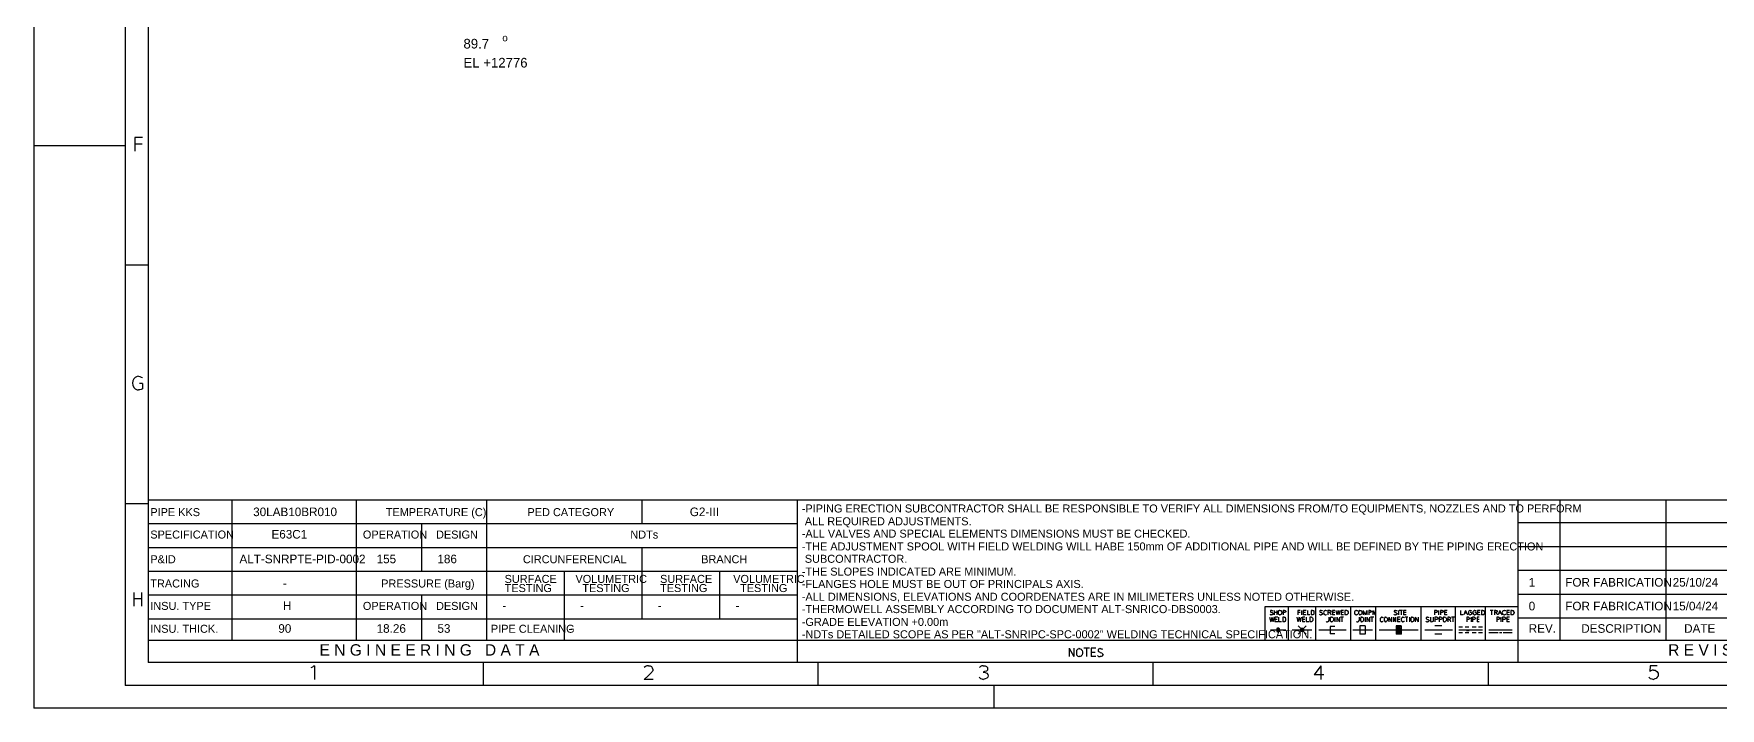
# Model space of a CAD drawing. Extents: x 0 to 594, y 0 to 420.
# Drawn here: x 0 to 368.9, y 0 to 147.5 of the extents above; entities that cross this region are included whole.
import ezdxf

# ---------------------------------------------------------------- set-up
doc = ezdxf.new("R2010")
doc.units = 0
doc.styles.add('HTX1', font='O8116901', dxfattribs={"width": 1.02})

msp = doc.modelspace()

# ---------------------------------------------------------------- linework, layer by layer
at = {"layer": 'GT_1', "flags": 128}
for points in [[(594, 420), (0, 420), (0, 0)], [(594, 420), (0, 420), (0, 0)], [(0, 419.9), (0, 0)], [(20, 414.9), (20, 5)], [(25, 409.9), (25, 10)], [(0, 123), (20, 123)], [(23.8, 124.8), (22.1, 124.8)], [(22.1, 124.8), (22.1, 121.8)], [(23.7, 123.3), (22.1, 123.3)], [(25, 96.9), (20, 96.9)], [(22.9, 72.6), (22.6, 72.5), (22.2, 72.3), (21.9, 72), (21.7, 71.6), (21.6, 71.1), (21.7, 70.6), (21.9, 70.1), (22.2, 69.8), (22.6, 69.6), (22.9, 69.6)], [(22.9, 72.6), (23.2, 72.5)], [(23.8, 71), (23.1, 71)], [(23.2, 72.5), (23.5, 72.4)], [(23.5, 72.4), (23.8, 72.3)], [(23.8, 71), (23.8, 69.8)], [(23.2, 69.6), (22.9, 69.6)], [(23.5, 69.7), (23.2, 69.6)], [(23.8, 69.8), (23.5, 69.7)], [(25, 44.7), (20, 44.7)], [(409, 45.5), (25, 45.5)], [(43.3, 45.5), (43.3, 14.8)], [(70.5, 45.5), (70.5, 14.8)], [(99, 45.5), (99, 14.8)], [(133, 45.5), (133, 40.3)], [(167, 45.5), (167, 10)], [(324.6, 45.5), (324.6, 10)], [(333.8, 45.5), (333.8, 14.8)], [(357, 45.5), (357, 14.8)], [(167, 40.3), (25, 40.3)], [(84.8, 40.3), (84.8, 29.9)], [(409, 40.5), (324.6, 40.5)], [(167, 35.1), (25, 35.1)], [(133, 35.1), (133, 19.5)], [(409, 35.3), (324.6, 35.3)], [(167, 29.9), (25, 29.9)], [(116, 29.9), (116, 14.8)], [(150, 29.9), (150, 19.5)], [(409, 30.1), (324.6, 30.1)], [(21.9, 25.3), (21.9, 22.3)], [(23.6, 23.9), (21.9, 23.9)], [(23.6, 25.3), (23.6, 22.3)], [(167, 24.7), (25, 24.7)], [(84.8, 24.7), (84.8, 14.8)], [(324.6, 22.2), (269.3, 22.2)], [(269.3, 22.2), (269.3, 14.8)], [(274.4, 22.2), (274.4, 14.8)], [(280.4, 22.2), (280.4, 14.8)], [(288, 22.2), (288, 14.8)], [(293.5, 22.2), (293.5, 14.8)], [(303.4, 22.2), (303.4, 14.8)], [(310.9, 22.2), (310.9, 14.8)], [(317.5, 22.2), (317.5, 14.8)], [(409, 24.9), (324.6, 24.9)], [(324.6, 22.2), (324.6, 14.8)], [(167, 19.5), (25, 19.5)], [(270.3, 19.9), (270.6, 18.9)], [(270.4, 20.6), (270.5, 20.5), (270.5, 20.4), (270.6, 20.4), (270.7, 20.4)], [(270.5, 21.4), (270.5, 21.3)], [(270.6, 21.4), (270.5, 21.4)], [(270.5, 21.3), (270.5, 21.2)], [(270.5, 21.2), (270.5, 21.1)], [(270.5, 21.1), (270.6, 21)], [(270.5, 21.1), (270.5, 21.1)], [(270.8, 21.4), (270.6, 21.4)], [(270.6, 21), (270.8, 20.9)], [(270.8, 19.9), (270.6, 18.9)], [(270.9, 20.4), (270.7, 20.4)], [(270.8, 21.4), (270.8, 21.4), (270.9, 21.4), (271, 21.3)], [(270.8, 20.9), (270.9, 20.9)], [(270.8, 19.9), (271, 18.9)], [(270.9, 20.9), (271, 20.8)], [(271, 20.5), (270.9, 20.4)], [(271, 20.8), (271, 20.7)], [(271, 20.7), (271.1, 20.6)], [(271, 20.6), (271, 20.5)], [(271.1, 20.6), (271, 20.6)], [(271.3, 19.9), (271, 18.9)], [(271.3, 21.4), (271.3, 20.4)], [(271.9, 20.9), (271.3, 20.9)], [(272.1, 19.9), (271.5, 19.9)], [(271.5, 19.9), (271.5, 18.9)], [(272, 19.4), (271.5, 19.4)], [(272.1, 18.9), (271.5, 18.9)], [(271.9, 21.4), (271.9, 20.4)], [(272.3, 21.3), (272.2, 21.1)], [(272.2, 21.1), (272.2, 21)], [(272.2, 21), (272.2, 20.8)], [(272.2, 20.8), (272.2, 20.7)], [(272.2, 20.7), (272.3, 20.6)], [(272.4, 21.4), (272.3, 21.3)], [(272.3, 20.6), (272.4, 20.5)], [(272.3, 19.9), (272.3, 18.9)], [(272.9, 18.9), (272.3, 18.9)], [(272.5, 21.4), (272.4, 21.4)], [(272.4, 20.5), (272.5, 20.4)], [(272.6, 21.4), (272.5, 21.4)], [(272.5, 20.4), (272.6, 20.4)], [(272.6, 21.4), (272.7, 21.4)], [(272.7, 20.4), (272.6, 20.4)], [(272.7, 21.4), (272.8, 21.4)], [(272.8, 20.5), (272.7, 20.4)], [(272.8, 21.4), (272.9, 21.3)], [(272.9, 20.6), (272.8, 20.5)], [(272.9, 21.3), (272.9, 21.1)], [(272.9, 21.1), (273, 21)], [(273, 20.8), (272.9, 20.7)], [(272.9, 20.7), (272.9, 20.6)], [(273, 21), (273, 20.8)], [(273.5, 19.9), (273.2, 19.9), (273.2, 18.9)], [(273.5, 18.9), (273.2, 18.9)], [(273.3, 21.4), (273.3, 20.4)], [(273.6, 21.4), (273.3, 21.4)], [(273.6, 21.4), (273.7, 21.4), (273.8, 21.3), (273.9, 21.2), (273.9, 21.1), (273.8, 21), (273.7, 21), (273.6, 20.9), (273.3, 20.9)], [(273.5, 19.9), (273.6, 19.9)], [(273.6, 18.9), (273.5, 18.9)], [(273.6, 19.9), (273.7, 19.9)], [(273.7, 19), (273.6, 18.9)], [(273.7, 19.9), (273.7, 19.8)], [(273.7, 19.8), (273.8, 19.6)], [(273.8, 19.2), (273.7, 19.1)], [(273.7, 19.1), (273.7, 19)], [(273.8, 19.6), (273.8, 19.5)], [(273.8, 19.5), (273.8, 19.3)], [(273.8, 19.3), (273.8, 19.2)], [(276.3, 19.9), (276.5, 18.9)], [(277, 21.4), (276.5, 21.4)], [(276.5, 21.4), (276.5, 20.4)], [(277, 20.9), (276.5, 20.9)], [(276.8, 19.9), (276.5, 18.9)], [(276.8, 19.9), (277, 18.9)], [(277.2, 19.9), (277, 18.9)], [(277.3, 21.4), (277.3, 20.4)], [(278, 19.9), (277.5, 19.9)], [(277.5, 19.9), (277.5, 18.9)], [(278, 19.4), (277.5, 19.4)], [(278, 18.9), (277.5, 18.9)], [(278.3, 21.4), (277.7, 21.4)], [(277.7, 21.4), (277.7, 20.4)], [(278.2, 20.9), (277.7, 20.9)], [(278.3, 20.4), (277.7, 20.4)], [(278.3, 19.9), (278.3, 18.9)], [(278.9, 18.9), (278.3, 18.9)], [(278.6, 21.4), (278.6, 20.4)], [(279.1, 20.4), (278.6, 20.4)], [(279.5, 19.9), (279.1, 19.9), (279.1, 18.9)], [(279.5, 18.9), (279.1, 18.9)], [(279.7, 21.4), (279.4, 21.4), (279.4, 20.4)], [(279.7, 20.4), (279.4, 20.4)], [(279.5, 19.9), (279.6, 19.9)], [(279.6, 18.9), (279.5, 18.9)], [(279.6, 19.9), (279.7, 19.8)], [(279.6, 19.9), (279.6, 19.9)], [(279.7, 19.1), (279.6, 19)], [(279.6, 19), (279.6, 18.9)], [(279.7, 21.4), (279.8, 21.4)], [(279.8, 20.4), (279.7, 20.4)], [(279.7, 19.8), (279.8, 19.6)], [(279.8, 19.2), (279.7, 19.1)], [(279.8, 21.4), (279.9, 21.4)], [(279.9, 20.5), (279.8, 20.4)], [(279.8, 19.6), (279.8, 19.5)], [(279.8, 19.5), (279.8, 19.3)], [(279.8, 19.3), (279.8, 19.2)], [(279.9, 21.4), (280, 21.3)], [(280, 20.6), (279.9, 20.5)], [(280, 21.3), (280, 21.1)], [(280, 21.1), (280, 21)], [(280, 21), (280, 20.8)], [(280, 20.8), (280, 20.7)], [(280, 20.7), (280, 20.6)], [(281.2, 20.6), (281.3, 20.5), (281.4, 20.4), (281.5, 20.4), (281.6, 20.4)], [(281.4, 21.4), (281.3, 21.3)], [(281.3, 21.3), (281.3, 21.2)], [(281.3, 21.2), (281.3, 21.1)], [(281.3, 21.1), (281.4, 21)], [(281.3, 21.1), (281.3, 21.1)], [(281.5, 21.4), (281.4, 21.4)], [(281.4, 21), (281.6, 20.9)], [(281.6, 21.4), (281.5, 21.4)], [(281.6, 21.4), (281.7, 21.4), (281.8, 21.4), (281.8, 21.3)], [(281.6, 20.9), (281.7, 20.9)], [(281.7, 20.4), (281.6, 20.4)], [(281.7, 20.9), (281.8, 20.8)], [(281.8, 20.5), (281.7, 20.4)], [(281.8, 20.8), (281.9, 20.7)], [(281.9, 20.6), (281.8, 20.5)], [(281.9, 20.7), (281.9, 20.6)], [(281.9, 20.6), (281.9, 20.6)], [(282.6, 21.4), (282.5, 21.4), (282.3, 21.3), (282.2, 21.2), (282.2, 21.1), (282.1, 20.9), (282.2, 20.8), (282.2, 20.6), (282.3, 20.5), (282.5, 20.4), (282.6, 20.4)], [(282.6, 21.4), (282.7, 21.4)], [(282.7, 20.4), (282.6, 20.4)], [(282.7, 21.4), (282.8, 21.4)], [(282.8, 20.5), (282.7, 20.4)], [(282.7, 19), (282.8, 18.9), (283, 18.9)], [(282.8, 21.4), (282.8, 21.3)], [(282.8, 20.5), (282.8, 20.5)], [(283.1, 18.9), (283, 18.9)], [(283.1, 21.4), (283.1, 20.4)], [(283.5, 21.4), (283.1, 21.4)], [(283.5, 21.4), (283.6, 21.4), (283.7, 21.4), (283.7, 21.3), (283.8, 21.2), (283.7, 21.1), (283.7, 21), (283.6, 20.9), (283.5, 20.9), (283.1, 20.9)], [(283.2, 19), (283.1, 18.9)], [(283.3, 19.2), (283.2, 19.1)], [(283.2, 19.1), (283.2, 19)], [(283.3, 19.9), (283.3, 19.2)], [(283.4, 20.9), (283.5, 20.9)], [(283.5, 20.9), (283.6, 20.8)], [(283.6, 20.8), (283.6, 20.7)], [(283.6, 20.7), (283.8, 20.4)], [(283.7, 19.9), (283.6, 19.8)], [(283.6, 19.8), (283.6, 19.6)], [(283.6, 19.6), (283.6, 19.5)], [(283.6, 19.5), (283.6, 19.3)], [(283.6, 19.3), (283.6, 19.2)], [(283.6, 19.2), (283.6, 19.1)], [(283.6, 19.1), (283.7, 19)], [(283.8, 19.9), (283.7, 19.9)], [(283.7, 19), (283.8, 18.9)], [(283.9, 19.9), (283.8, 19.9)], [(283.8, 18.9), (283.9, 18.9)], [(283.9, 19.9), (284, 19.9)], [(284, 18.9), (283.9, 18.9)], [(284, 19.9), (284.1, 19.9)], [(284.1, 19), (284, 18.9)], [(284.6, 21.4), (284.1, 21.4)], [(284.1, 21.4), (284.1, 20.4)], [(284.6, 20.9), (284.1, 20.9)], [(284.6, 20.4), (284.1, 20.4)], [(284.1, 19.9), (284.2, 19.8)], [(284.2, 19.1), (284.1, 19)], [(284.2, 19.8), (284.3, 19.6)], [(284.3, 19.2), (284.2, 19.1)], [(284.3, 19.6), (284.3, 19.5)], [(284.3, 19.5), (284.3, 19.3)], [(284.3, 19.3), (284.3, 19.2)], [(284.6, 19.9), (284.6, 18.9)], [(284.8, 21.4), (285, 20.4)], [(285.3, 21.4), (285, 20.4)], [(285, 19.9), (285, 18.9)], [(285, 19.9), (285.6, 18.9)], [(285.3, 21.4), (285.5, 20.4)], [(285.7, 21.4), (285.5, 20.4)], [(285.6, 19.9), (285.6, 18.9)], [(286.5, 19.9), (285.8, 19.9)], [(286.5, 21.4), (286, 21.4)], [(286, 21.4), (286, 20.4)], [(286.5, 20.9), (286, 20.9)], [(286.5, 20.4), (286, 20.4)], [(286.1, 19.9), (286.1, 18.9)], [(287.2, 21.4), (287.2, 21.4), (286.8, 21.4), (286.8, 20.4)], [(287.2, 20.4), (286.8, 20.4)], [(287.2, 21.4), (287.3, 21.4)], [(287.3, 20.5), (287.2, 20.4)], [(287.2, 20.4), (287.2, 20.4)], [(287.3, 21.4), (287.4, 21.3)], [(287.4, 20.6), (287.3, 20.5)], [(287.4, 21.3), (287.5, 21.1)], [(287.5, 20.7), (287.4, 20.6)], [(287.5, 21.1), (287.5, 21)], [(287.5, 21), (287.5, 20.8)], [(287.5, 20.8), (287.5, 20.7)], [(289.3, 21.4), (289.2, 21.4), (289.1, 21.3), (289, 21.2), (288.9, 21.1), (288.9, 20.9), (288.9, 20.8), (289, 20.6), (289.1, 20.5), (289.2, 20.4), (289.3, 20.4)], [(289.3, 21.4), (289.4, 21.4)], [(289.4, 20.4), (289.3, 20.4)], [(289.3, 19), (289.4, 18.9), (289.6, 18.9)], [(289.4, 21.4), (289.5, 21.4)], [(289.5, 20.5), (289.4, 20.4)], [(289.5, 21.4), (289.6, 21.3)], [(289.6, 20.5), (289.5, 20.5)], [(289.7, 18.9), (289.6, 18.9)], [(289.8, 19), (289.7, 18.9)], [(289.9, 21.3), (289.8, 21.1)], [(289.8, 21.1), (289.8, 21)], [(289.8, 21), (289.8, 20.8)], [(289.8, 20.8), (289.8, 20.7)], [(289.8, 20.7), (289.9, 20.6)], [(289.9, 19.2), (289.8, 19.1)], [(289.8, 19.1), (289.8, 19)], [(290, 21.4), (289.9, 21.3)], [(289.9, 20.6), (290, 20.5)], [(289.9, 19.9), (289.9, 19.2)], [(290.1, 21.4), (290, 21.4)], [(290, 21.4), (290, 21.4)], [(290, 20.5), (290, 20.4)], [(290, 20.4), (290.1, 20.4)], [(290.1, 21.4), (290.2, 21.4)], [(290.2, 20.4), (290.1, 20.4)], [(290.2, 21.4), (290.3, 21.4)], [(290.3, 20.5), (290.2, 20.4)], [(290.3, 19.8), (290.2, 19.6)], [(290.2, 19.6), (290.2, 19.5)], [(290.2, 19.5), (290.2, 19.3)], [(290.2, 19.3), (290.2, 19.2)], [(290.2, 19.2), (290.3, 19.1)], [(290.3, 21.4), (290.4, 21.3)], [(290.4, 20.6), (290.3, 20.5)], [(290.4, 19.9), (290.3, 19.9)], [(290.3, 19.9), (290.3, 19.8)], [(290.3, 19.1), (290.3, 19)], [(290.3, 19), (290.4, 18.9)], [(290.4, 21.3), (290.5, 21.1)], [(290.5, 20.7), (290.4, 20.6)], [(290.5, 19.9), (290.4, 19.9)], [(290.4, 18.9), (290.5, 18.9)], [(290.5, 21.1), (290.5, 21)], [(290.5, 21), (290.5, 20.8)], [(290.5, 20.8), (290.5, 20.7)], [(290.5, 19.9), (290.6, 19.9)], [(290.6, 18.9), (290.5, 18.9)], [(290.6, 19.9), (290.7, 19.9)], [(290.7, 19), (290.6, 18.9)], [(290.7, 19.9), (290.8, 19.8)], [(290.8, 19.1), (290.7, 19)], [(290.8, 21.4), (290.8, 20.4)], [(290.8, 21.4), (291.2, 20.4)], [(290.8, 19.8), (290.9, 19.6)], [(290.9, 19.2), (290.8, 19.1)], [(290.9, 19.6), (290.9, 19.5)], [(290.9, 19.5), (290.9, 19.3)], [(290.9, 19.3), (290.9, 19.2)], [(291.6, 21.4), (291.2, 20.4)], [(291.2, 19.9), (291.2, 18.9)], [(291.6, 21.4), (291.6, 20.4)], [(291.6, 19.9), (291.6, 18.9)], [(291.6, 19.9), (292.2, 18.9)], [(292, 21.4), (292, 20.4)], [(292.3, 21.4), (292, 21.4)], [(292.3, 21.4), (292.4, 21.4), (292.5, 21.3), (292.6, 21.2), (292.6, 21.1), (292.5, 21), (292.4, 21), (292.3, 20.9), (292, 20.9)], [(292.2, 19.9), (292.2, 18.9)], [(293.1, 19.9), (292.4, 19.9)], [(292.7, 19.9), (292.7, 18.9)], [(292.9, 21.4), (292.9, 20.4)], [(292.9, 21.4), (293.4, 20.4)], [(293.4, 21.4), (293.4, 20.4)], [(294.9, 19.9), (294.8, 19.9), (294.7, 19.8), (294.5, 19.7), (294.5, 19.6), (294.5, 19.4), (294.5, 19.3), (294.5, 19.1), (294.7, 19), (294.8, 18.9), (294.9, 18.9)], [(294.9, 19.9), (295, 19.9)], [(295, 18.9), (294.9, 18.9)], [(295, 19.9), (295.1, 19.9)], [(295.1, 19), (295, 18.9)], [(295.1, 19.9), (295.2, 19.8)], [(295.2, 19), (295.1, 19)], [(295.5, 19.8), (295.4, 19.6)], [(295.4, 19.6), (295.4, 19.5)], [(295.4, 19.5), (295.4, 19.3)], [(295.4, 19.3), (295.4, 19.2)], [(295.4, 19.2), (295.5, 19.1)], [(295.6, 19.9), (295.5, 19.9)], [(295.5, 19.9), (295.5, 19.8)], [(295.5, 19.1), (295.5, 19)], [(295.5, 19), (295.6, 18.9)], [(295.7, 19.9), (295.6, 19.9)], [(295.6, 18.9), (295.7, 18.9)], [(295.7, 19.9), (295.8, 19.9)], [(295.8, 18.9), (295.7, 18.9)], [(295.8, 19.9), (295.9, 19.9)], [(295.9, 19), (295.8, 18.9)], [(295.9, 19.9), (296, 19.8)], [(296, 19.1), (295.9, 19)], [(296, 19.8), (296.1, 19.6)], [(296.1, 19.2), (296, 19.1)], [(296.1, 19.6), (296.1, 19.5)], [(296.1, 19.5), (296.1, 19.3)], [(296.1, 19.3), (296.1, 19.2)], [(296.4, 19.9), (296.4, 18.9)], [(296.4, 19.9), (297, 18.9)], [(297, 19.9), (297, 18.9)], [(297.4, 19.9), (297.4, 18.9)], [(297.4, 19.9), (297.9, 18.9)], [(297.5, 20.6), (297.6, 20.5), (297.7, 20.4), (297.8, 20.4), (297.9, 20.4)], [(297.7, 21.4), (297.6, 21.3)], [(297.6, 21.3), (297.6, 21.2)], [(297.6, 21.2), (297.6, 21.1)], [(297.6, 21.1), (297.7, 21.1)], [(297.8, 21.4), (297.7, 21.4)], [(297.7, 21.1), (297.8, 21)], [(297.9, 21.4), (297.8, 21.4)], [(297.8, 21), (297.9, 20.9)], [(297.9, 21.4), (298, 21.4), (298.1, 21.4), (298.2, 21.3)], [(297.9, 20.9), (298, 20.9)], [(298, 20.4), (297.9, 20.4)], [(297.9, 19.9), (297.9, 18.9)], [(298, 20.9), (298.1, 20.8)], [(298.1, 20.5), (298, 20.4)], [(298.1, 20.8), (298.2, 20.7)], [(298.2, 20.6), (298.1, 20.5)], [(298.2, 20.7), (298.2, 20.6)], [(298.2, 20.6), (298.2, 20.6)], [(298.9, 19.9), (298.3, 19.9)], [(298.3, 19.9), (298.3, 18.9)], [(298.8, 19.4), (298.3, 19.4)], [(298.9, 18.9), (298.3, 18.9)], [(298.5, 21.4), (298.5, 20.4)], [(299.4, 21.4), (298.7, 21.4)], [(299.1, 21.4), (299.1, 20.4)], [(299.5, 19.9), (299.4, 19.9), (299.3, 19.8), (299.2, 19.7), (299.1, 19.6), (299.1, 19.4), (299.1, 19.3), (299.2, 19.1), (299.3, 19), (299.4, 18.9), (299.5, 18.9)], [(299.5, 19.9), (299.6, 19.9)], [(299.6, 18.9), (299.5, 18.9)], [(300.2, 21.4), (299.6, 21.4)], [(299.6, 21.4), (299.6, 20.4)], [(300.2, 20.9), (299.6, 20.9)], [(300.2, 20.4), (299.6, 20.4)], [(299.6, 19.9), (299.7, 19.9)], [(299.7, 19), (299.6, 18.9)], [(299.7, 19.9), (299.8, 19.8)], [(299.8, 19), (299.7, 19)], [(300.6, 19.9), (300, 19.9)], [(300.3, 19.9), (300.3, 18.9)], [(300.9, 19.9), (300.9, 18.9)], [(301.3, 19.8), (301.2, 19.6)], [(301.2, 19.6), (301.2, 19.5)], [(301.2, 19.5), (301.2, 19.3)], [(301.2, 19.3), (301.2, 19.2)], [(301.2, 19.2), (301.3, 19.1)], [(301.4, 19.9), (301.3, 19.8)], [(301.3, 19.1), (301.4, 19)], [(301.5, 19.9), (301.4, 19.9)], [(301.4, 19.9), (301.4, 19.9)], [(301.4, 19), (301.4, 18.9)], [(301.4, 18.9), (301.5, 18.9)], [(301.5, 19.9), (301.6, 19.9)], [(301.6, 18.9), (301.5, 18.9)], [(301.6, 19.9), (301.7, 19.9)], [(301.7, 19), (301.6, 18.9)], [(301.7, 19.9), (301.8, 19.8)], [(301.8, 19.1), (301.7, 19)], [(301.8, 19.8), (301.9, 19.6)], [(301.9, 19.2), (301.8, 19.1)], [(301.9, 19.6), (301.9, 19.5)], [(301.9, 19.5), (301.9, 19.3)], [(301.9, 19.3), (301.9, 19.2)], [(302.2, 19.9), (302.2, 18.9)], [(302.2, 19.9), (302.8, 18.9)], [(302.8, 19.9), (302.8, 18.9)], [(304.5, 19.1), (304.6, 19), (304.7, 18.9), (304.8, 18.9), (304.9, 18.9)], [(304.7, 19.9), (304.6, 19.8)], [(304.6, 19.8), (304.6, 19.7)], [(304.6, 19.7), (304.6, 19.6)], [(304.6, 19.6), (304.7, 19.5)], [(304.6, 19.6), (304.6, 19.6)], [(304.8, 19.9), (304.7, 19.9)], [(304.7, 19.5), (304.9, 19.4)], [(304.9, 19.9), (304.8, 19.9)], [(304.9, 19.9), (305, 19.9), (305.1, 19.9), (305.1, 19.8)], [(304.9, 19.4), (305, 19.4)], [(305, 18.9), (304.9, 18.9)], [(305, 19.4), (305.1, 19.3)], [(305.1, 19), (305, 18.9)], [(305.1, 19.3), (305.2, 19.2)], [(305.2, 19.1), (305.1, 19)], [(305.2, 19.2), (305.2, 19.1)], [(305.2, 19.1), (305.2, 19.1)], [(305.5, 19.9), (305.5, 19.2), (305.5, 19.1), (305.5, 19), (305.6, 19), (305.8, 18.9)], [(305.9, 18.9), (305.8, 18.9)], [(306, 19), (305.9, 18.9)], [(306.1, 19), (306, 19)], [(306.1, 19.9), (306.1, 19.2)], [(306.1, 19.2), (306.1, 19.1)], [(306.1, 19.1), (306.1, 19)], [(306.4, 21.4), (306.4, 20.4)], [(306.8, 21.4), (306.4, 21.4)], [(306.8, 21.4), (306.9, 21.4), (307, 21.3), (307, 21.2), (307, 21.1), (307, 21), (306.9, 21), (306.8, 20.9), (306.4, 20.9)], [(306.5, 19.9), (306.5, 18.9)], [(306.9, 19.9), (306.5, 19.9)], [(306.9, 19.9), (307, 19.9), (307.1, 19.8), (307.1, 19.7), (307.1, 19.6), (307.1, 19.5), (307, 19.5), (306.9, 19.4), (306.5, 19.4)], [(307.3, 21.4), (307.3, 20.4)], [(307.4, 19.9), (307.4, 18.9)], [(307.8, 19.9), (307.4, 19.9)], [(307.8, 19.9), (307.9, 19.9), (308, 19.8), (308, 19.7), (308, 19.6), (308, 19.5), (307.9, 19.5), (307.8, 19.4), (307.4, 19.4)], [(307.7, 21.4), (307.7, 20.4)], [(308.1, 21.4), (307.7, 21.4)], [(308.1, 21.4), (308.2, 21.4), (308.3, 21.3), (308.3, 21.2), (308.3, 21.1), (308.3, 21), (308.2, 21), (308.1, 20.9), (307.7, 20.9)], [(308.4, 19.9), (308.3, 19.8)], [(308.3, 19.8), (308.3, 19.6)], [(308.3, 19.6), (308.3, 19.5)], [(308.3, 19.5), (308.3, 19.3)], [(308.3, 19.3), (308.3, 19.2)], [(308.3, 19.2), (308.3, 19.1)], [(308.3, 19.1), (308.4, 19)], [(308.5, 19.9), (308.4, 19.9)], [(308.4, 19), (308.5, 18.9)], [(308.6, 19.9), (308.5, 19.9)], [(308.5, 18.9), (308.6, 18.9)], [(309.2, 21.4), (308.6, 21.4)], [(308.6, 21.4), (308.6, 20.4)], [(309.1, 20.9), (308.6, 20.9)], [(309.2, 20.4), (308.6, 20.4)], [(308.6, 19.9), (308.7, 19.9)], [(308.7, 18.9), (308.6, 18.9)], [(308.7, 19.9), (308.8, 19.9)], [(308.8, 19), (308.7, 18.9)], [(308.8, 19.9), (308.9, 19.8)], [(308.9, 19.1), (308.8, 19)], [(308.9, 19.8), (309, 19.6)], [(309, 19.2), (308.9, 19.1)], [(309, 19.6), (309, 19.5)], [(309, 19.5), (309, 19.3)], [(309, 19.3), (309, 19.2)], [(309.3, 19.9), (309.3, 18.9)], [(309.6, 19.9), (309.3, 19.9)], [(309.6, 19.9), (309.7, 19.9), (309.8, 19.9), (309.9, 19.8), (309.9, 19.7), (309.9, 19.6), (309.8, 19.5), (309.7, 19.4), (309.6, 19.4), (309.3, 19.4)], [(309.6, 19.4), (309.7, 19.4)], [(309.7, 19.4), (309.7, 19.3)], [(309.7, 19.3), (309.8, 19.2)], [(309.8, 19.2), (309.9, 18.9)], [(310.8, 19.9), (310.1, 19.9)], [(310.4, 19.9), (310.4, 18.9)], [(312.1, 21.4), (312.1, 20.4)], [(312.7, 20.4), (312.1, 20.4)], [(313.2, 21.4), (312.8, 20.4)], [(313.5, 20.8), (312.9, 20.8)], [(313.2, 21.4), (313.6, 20.4)], [(313.5, 19.9), (313.5, 18.9)], [(313.8, 19.9), (313.5, 19.9)], [(313.8, 19.9), (313.9, 19.9), (314, 19.8), (314.1, 19.7), (314.1, 19.6), (314, 19.5), (313.9, 19.5), (313.8, 19.4), (313.5, 19.4)], [(314.2, 21.4), (314.1, 21.4), (314, 21.3), (313.9, 21.2), (313.8, 21.1), (313.8, 20.9), (313.8, 20.8), (313.9, 20.6), (314, 20.5), (314.1, 20.4), (314.2, 20.4)], [(314.2, 21.4), (314.3, 21.4)], [(314.5, 20.9), (314.2, 20.9)], [(314.3, 20.4), (314.2, 20.4)], [(314.3, 21.4), (314.4, 21.4)], [(314.4, 20.5), (314.3, 20.4)], [(314.4, 21.4), (314.5, 21.3)], [(314.5, 20.5), (314.4, 20.5)], [(314.4, 19.9), (314.4, 18.9)], [(314.5, 20.9), (314.5, 20.5)], [(314.7, 19.9), (314.7, 18.9)], [(315.1, 19.9), (314.7, 19.9)], [(315.1, 19.9), (315.2, 19.9), (315.3, 19.8), (315.4, 19.7), (315.4, 19.6), (315.3, 19.5), (315.2, 19.5), (315.1, 19.4), (314.7, 19.4)], [(315.2, 21.4), (315.1, 21.4), (315, 21.3), (314.9, 21.2), (314.8, 21.1), (314.8, 20.9), (314.8, 20.8), (314.9, 20.6), (315, 20.5), (315.1, 20.4), (315.2, 20.4)], [(315.2, 21.4), (315.3, 21.4)], [(315.5, 20.9), (315.2, 20.9)], [(315.3, 20.4), (315.2, 20.4)], [(315.3, 21.4), (315.4, 21.4)], [(315.4, 20.5), (315.3, 20.4)], [(315.4, 21.4), (315.5, 21.3)], [(315.5, 20.5), (315.4, 20.5)], [(315.5, 20.9), (315.5, 20.5)], [(316.2, 19.9), (315.7, 19.9)], [(315.7, 19.9), (315.7, 18.9)], [(316.2, 19.4), (315.7, 19.4)], [(316.2, 18.9), (315.7, 18.9)], [(316.4, 21.4), (315.8, 21.4)], [(315.8, 21.4), (315.8, 20.4)], [(316.3, 20.9), (315.8, 20.9)], [(316.4, 20.4), (315.8, 20.4)], [(317, 21.4), (316.7, 21.4), (316.7, 20.4)], [(317, 20.4), (316.7, 20.4)], [(317, 21.4), (317.1, 21.4)], [(317.1, 20.4), (317, 20.4)], [(317.1, 21.4), (317.2, 21.4)], [(317.2, 20.5), (317.1, 20.4)], [(317.2, 21.4), (317.2, 21.3)], [(317.2, 21.3), (317.3, 21.1)], [(317.3, 20.7), (317.2, 20.6)], [(317.2, 20.6), (317.2, 20.5)], [(317.3, 21.1), (317.3, 21)], [(317.3, 21), (317.3, 20.8)], [(317.3, 20.8), (317.3, 20.7)], [(319.2, 21.4), (318.6, 21.4)], [(318.9, 21.4), (318.9, 20.4)], [(319.5, 21.4), (319.5, 20.4)], [(319.8, 21.4), (319.5, 21.4)], [(319.8, 21.4), (319.9, 21.4), (320, 21.4), (320.1, 21.3), (320.1, 21.2), (320.1, 21.1), (320, 21), (319.9, 20.9), (319.8, 20.9), (319.5, 20.9)], [(319.8, 20.9), (319.9, 20.9)], [(319.9, 20.9), (319.9, 20.8)], [(319.9, 20.8), (320, 20.7)], [(320, 20.7), (320.1, 20.4)], [(320, 19.9), (320, 18.9)], [(320.4, 19.9), (320, 19.9)], [(320.4, 19.9), (320.5, 19.9), (320.6, 19.8), (320.6, 19.7), (320.6, 19.6), (320.6, 19.5), (320.5, 19.5), (320.4, 19.4), (320, 19.4)], [(320.7, 21.4), (320.3, 20.4)], [(320.9, 20.8), (320.4, 20.8)], [(320.7, 21.4), (321.1, 20.4)], [(320.9, 19.9), (320.9, 18.9)], [(321.7, 21.4), (321.6, 21.4), (321.4, 21.3), (321.3, 21.2), (321.3, 21.1), (321.2, 20.9), (321.3, 20.8), (321.3, 20.6), (321.4, 20.5), (321.6, 20.4), (321.7, 20.4)], [(321.3, 19.9), (321.3, 18.9)], [(321.7, 19.9), (321.3, 19.9)], [(321.7, 19.9), (321.8, 19.9), (321.9, 19.8), (321.9, 19.7), (321.9, 19.6), (321.9, 19.5), (321.8, 19.5), (321.7, 19.4), (321.3, 19.4)], [(321.7, 21.4), (321.8, 21.4)], [(321.8, 20.4), (321.7, 20.4)], [(321.8, 21.4), (321.9, 21.4)], [(321.9, 20.5), (321.8, 20.4)], [(321.9, 21.4), (322, 21.3)], [(322, 20.5), (321.9, 20.5)], [(322.8, 21.4), (322.2, 21.4)], [(322.2, 21.4), (322.2, 20.4)], [(322.8, 20.9), (322.2, 20.9)], [(322.8, 20.4), (322.2, 20.4)], [(322.8, 19.9), (322.2, 19.9)], [(322.2, 19.9), (322.2, 18.9)], [(322.7, 19.4), (322.2, 19.4)], [(322.8, 18.9), (322.2, 18.9)], [(323.4, 21.4), (323.1, 21.4), (323.1, 20.4)], [(323.4, 20.4), (323.1, 20.4)], [(323.4, 21.4), (323.5, 21.4)], [(323.5, 20.4), (323.4, 20.4)], [(323.5, 21.4), (323.6, 21.4)], [(323.6, 20.5), (323.5, 20.4)], [(323.6, 21.4), (323.7, 21.3)], [(323.7, 20.6), (323.6, 20.5)], [(323.7, 21.3), (323.7, 21.1)], [(323.7, 21.1), (323.8, 21)], [(323.8, 20.8), (323.7, 20.7)], [(323.7, 20.7), (323.7, 20.6)], [(323.8, 21), (323.8, 20.8)], [(409, 19.7), (324.6, 19.7)], [(409, 14.8), (25, 14.8)], [(273.9, 17.1), (270.5, 17.1)], [(272.2, 17.6), (271.9, 17.4)], [(272.4, 17.4), (271.9, 17.4)], [(271.9, 17.4), (271.9, 16.8)], [(272.4, 17.3), (271.9, 17.3)], [(272.4, 17.2), (271.9, 17.2)], [(272.4, 17), (271.9, 17)], [(272.4, 16.9), (271.9, 16.9)], [(272.4, 16.8), (271.9, 16.8)], [(271.9, 16.8), (272.2, 16.6)], [(272.3, 17.5), (272.1, 17.5)], [(272.3, 16.7), (272.1, 16.7)], [(272.2, 17.6), (272.4, 17.4)], [(272.4, 16.8), (272.2, 16.6)], [(272.4, 17.4), (272.4, 16.8)], [(279.6, 17.1), (275.3, 17.1)], [(276.6, 18), (278.3, 16.2)], [(278.3, 18), (276.6, 16.2)], [(277.2, 17.4), (277, 17.1)], [(277, 17.1), (277.2, 16.8)], [(277.7, 17.2), (277.1, 17.2)], [(277.7, 17), (277.1, 17)], [(277.6, 17.4), (277.2, 17.4)], [(277.6, 17.4), (277.2, 17.4)], [(277.7, 17.3), (277.2, 17.3)], [(277.7, 16.9), (277.2, 16.9)], [(277.6, 16.8), (277.2, 16.8)], [(277.6, 16.8), (277.2, 16.8)], [(277.6, 17.4), (277.8, 17.1)], [(277.8, 17.1), (277.6, 16.8)], [(287.1, 17.1), (281.1, 17.1)], [(284.6, 17.9), (283.6, 17.9)], [(283.6, 17.9), (283.6, 16.3)], [(284.6, 16.3), (283.6, 16.3)], [(292.8, 17.1), (288.5, 17.1)], [(291.2, 18), (290.1, 18)], [(290.1, 18), (290.1, 16.2)], [(291.2, 16.2), (290.1, 16.2)], [(291.2, 18), (291.2, 16.2)], [(302.8, 17.1), (294.3, 17.1)], [(299.1, 18), (298, 18)], [(298, 18), (298, 16.2)], [(298, 17.9), (299.1, 17.7)], [(299.1, 17.9), (298, 17.9)], [(299.1, 17.9), (298, 17.7)], [(299.1, 17.7), (298, 17.4)], [(298, 17.7), (299.1, 17.4)], [(298, 17.4), (299.1, 17.2)], [(299.1, 17.4), (298, 17.2)], [(299.1, 17.2), (298, 17)], [(298, 17.2), (299.1, 17)], [(298, 17), (299.1, 16.8)], [(299.1, 17), (298, 16.8)], [(299.1, 16.8), (298, 16.6)], [(298, 16.8), (299.1, 16.6)], [(298, 16.6), (299.1, 16.4)], [(299.1, 16.6), (298, 16.4)], [(299.1, 16.4), (298, 16.2)], [(298, 16.4), (299.1, 16.2)], [(299.1, 16.2), (298, 16.2)], [(299.1, 18), (299.1, 16.2)], [(310.3, 17.1), (304.3, 17.1)], [(308, 18), (306.5, 18)], [(308, 16.2), (306.5, 16.2)], [(312.5, 17.7), (311.7, 17.7)], [(316.9, 17.1), (311.7, 17.1)], [(312.5, 16.5), (311.7, 16.5)], [(313.9, 17.7), (313.1, 17.7)], [(313.9, 16.5), (313.1, 16.5)], [(314, 16.9), (313.4, 16.9)], [(315.5, 17.7), (314.6, 17.7)], [(315.5, 16.5), (314.6, 16.5)], [(316.9, 17.7), (316, 17.7)], [(316.9, 16.5), (316, 16.5)], [(323.4, 17.1), (318.3, 17.1)], [(320.3, 16.5), (318.3, 16.5)], [(321.1, 16.5), (320.6, 16.5)], [(323.4, 16.5), (321.4, 16.5)], [(226.5, 13.1), (226.5, 11.3)], [(226.5, 13.1), (227.5, 11.3)], [(227.5, 13.1), (227.5, 11.3)], [(228.2, 12.8), (228.1, 12.6)], [(228.1, 12.6), (228.1, 12.3)], [(228.1, 12.3), (228.1, 12)], [(228.1, 12), (228.1, 11.7)], [(228.1, 11.7), (228.2, 11.5)], [(228.4, 12.9), (228.2, 12.8)], [(228.2, 11.5), (228.4, 11.4)], [(228.6, 13), (228.4, 12.9)], [(228.4, 11.4), (228.6, 11.3)], [(228.7, 13.1), (228.6, 13)], [(228.6, 11.3), (228.7, 11.3)], [(228.7, 13.1), (228.9, 13)], [(228.9, 11.3), (228.7, 11.3)], [(228.9, 13), (229.1, 12.9)], [(229.1, 11.4), (228.9, 11.3)], [(229.1, 12.9), (229.2, 12.8)], [(229.2, 11.5), (229.1, 11.4)], [(229.2, 12.8), (229.3, 12.6)], [(229.3, 11.7), (229.2, 11.5)], [(229.3, 12.6), (229.4, 12.3)], [(229.4, 12), (229.3, 11.7)], [(229.4, 12.3), (229.4, 12)], [(230.9, 13.1), (229.7, 13.1)], [(230.3, 13.1), (230.3, 11.3)], [(232.3, 13.1), (231.3, 13.1)], [(231.3, 13.1), (231.3, 11.3)], [(232.2, 12.2), (231.3, 12.2)], [(232.3, 11.3), (231.3, 11.3)], [(232.7, 11.5), (232.8, 11.4), (232.9, 11.3), (233.1, 11.3), (233.3, 11.3)], [(232.9, 12.9), (232.8, 12.8)], [(232.8, 12.8), (232.8, 12.7)], [(232.8, 12.7), (232.8, 12.5)], [(232.8, 12.5), (232.9, 12.4)], [(233.1, 13), (232.9, 12.9)], [(232.9, 12.4), (233.1, 12.3)], [(233.3, 13.1), (233.1, 13)], [(233.1, 12.3), (233.3, 12.2)], [(233.3, 13.1), (233.5, 13), (233.6, 13), (233.8, 12.9)], [(233.3, 12.2), (233.6, 12.1)], [(233.5, 11.3), (233.3, 11.3)], [(233.7, 11.4), (233.5, 11.3)], [(233.6, 12.1), (233.7, 12)], [(233.7, 12), (233.8, 11.8)], [(233.8, 11.5), (233.7, 11.4)], [(233.8, 11.8), (233.9, 11.6)], [(233.9, 11.6), (233.8, 11.5)], [(584, 10), (25, 10)], [(61, 9), (60.6, 8.8)], [(61.1, 9.1), (61, 9)], [(61.2, 9.2), (61.1, 9.1)], [(61.4, 9.3), (61.2, 9.2)], [(61.4, 9.3), (61.4, 6.3)], [(98.3, 10.1), (98.3, 5.1)], [(134.5, 9.3), (134.8, 9.3), (135.1, 9.1), (135.3, 8.8), (135.4, 8.5), (135.4, 8.2), (135.3, 8), (135.2, 7.9), (135, 7.7), (134.8, 7.5), (134.4, 7.1), (133.5, 6.3)], [(133.8, 9.1), (133.5, 8.9)], [(134.1, 9.3), (133.8, 9.1)], [(134.5, 9.3), (134.1, 9.3)], [(171.5, 10.1), (171.5, 5.1)], [(207.1, 9.1), (206.9, 8.9)], [(207.4, 9.3), (207.1, 9.1)], [(207.7, 9.3), (207.4, 9.3)], [(207.7, 9.3), (208.1, 9.3), (208.4, 9.1), (208.6, 8.9), (208.6, 8.6), (208.6, 8.3), (208.4, 8.1), (208, 8), (207.7, 7.9), (208.1, 7.8), (208.5, 7.7), (208.7, 7.4), (208.8, 7.1), (208.7, 6.8), (208.5, 6.6), (208.1, 6.4), (207.7, 6.3)], [(244.8, 10.1), (244.8, 5.1)], [(281.5, 9.3), (280.1, 7.3)], [(281.5, 9.3), (281.5, 6.3)], [(318.1, 10.1), (318.1, 5.1)], [(353.6, 9.3), (353.5, 8)], [(354.3, 8.3), (354, 8.3), (353.7, 8.2), (353.5, 8)], [(355.1, 9.3), (353.6, 9.3)], [(354.3, 8.3), (354.7, 8.3)], [(354.7, 8.3), (355, 8)], [(355, 8), (355.3, 7.7)], [(355.3, 7.7), (355.3, 7.3)], [(589, 5), (20, 5)], [(135.5, 6.3), (133.5, 6.3)], [(206.8, 6.8), (207.1, 6.5)], [(207.1, 6.5), (207.4, 6.4)], [(207.4, 6.4), (207.7, 6.3)], [(210, 5.1), (210, 0.1)], [(282.2, 7.3), (280.1, 7.3)], [(353.3, 6.8), (353.6, 6.5)], [(353.6, 6.5), (353.9, 6.4)], [(353.9, 6.4), (354.3, 6.3)], [(354.6, 6.4), (354.3, 6.3)], [(354.9, 6.5), (354.6, 6.4)], [(355.1, 6.8), (354.9, 6.5)], [(355.3, 7), (355.1, 6.8)], [(355.3, 7.3), (355.3, 7)], [(594, 0), (0, 0)], [(594, 0), (0, 0)], [(594, 0), (0, 0)]]:
    msp.add_lwpolyline(points, dxfattribs=at)

# ---------------------------------------------------------------- texts
at = {"layer": 'GT_1', "style": 'HTX1', "width": 1.02}
for s, height, p in [('89.7', 2.112, (94, 144.23)), ('o', 1.56, (102.5, 145.8)), ('EL +12776', 2.112, (94, 140.07)), ('-PIPING ERECTION SUBCONTRACTOR SHALL BE RESPONSIBLE TO VERIFY ALL DIMENSIONS FROM/TO EQUIPMENTS, NOZZLES AND TO PERFORM', 1.75, (168, 42.8)), ('PIPE KKS', 1.75, (25.5, 42)), ('30LAB10BR010', 1.875, (48, 42)), ('TEMPERATURE (C)', 1.75, (77, 42)), ('PED CATEGORY', 1.75, (108, 42)), ('G2-III', 1.875, (143.5, 42)), (' ALL REQUIRED ADJUSTMENTS.', 1.75, (168, 40)), ('SPECIFICATION', 1.75, (25.5, 37.1)), ('E63C1', 1.875, (52, 37.1)), ('OPERATION', 1.75, (72, 37.1)), ('DESIGN', 1.75, (88, 37.1)), ('NDTs', 1.75, (130.5, 37.1)), ('-ALL VALVES AND SPECIAL ELEMENTS DIMENSIONS MUST BE CHECKED.', 1.75, (168, 37.3)), ('P&ID', 1.75, (25.5, 31.7)), ('ALT-SNRPTE-PID-0002', 1.875, (45, 31.7)), ('155', 1.875, (75, 31.7)), ('186', 1.875, (88.3, 31.7)), ('CIRCUNFERENCIAL', 1.75, (107, 31.7)), ('BRANCH', 1.75, (146, 31.7)), ('-THE ADJUSTMENT SPOOL WITH FIELD WELDING WILL HABE 150mm OF ADDITIONAL PIPE AND WILL BE DEFINED BY THE PIPING ERECTION', 1.75, (168, 34.5)), (' SUBCONTRACTOR.', 1.75, (168, 31.8)), ('-THE SLOPES INDICATED ARE MINIMUM.', 1.75, (168, 29)), ('TRACING', 1.75, (25.5, 26.4)), ('-', 1.88, (54.5, 26.4)), ('PRESSURE (Barg)', 1.75, (76, 26.4)), ('TESTING', 1.75, (103, 25.4)), ('SURFACE', 1.75, (103, 27.4)), ('VOLUMETRIC', 1.75, (118.5, 27.4)), ('TESTING', 1.75, (120, 25.4)), ('TESTING', 1.75, (137, 25.4)), ('SURFACE', 1.75, (137, 27.4)), ('VOLUMETRIC', 1.75, (153, 27.4)), ('TESTING', 1.75, (154.5, 25.4)), ('-FLANGES HOLE MUST BE OUT OF PRINCIPALS AXIS.', 1.75, (168, 26.3)), ('1', 1.88, (327, 26.6)), ('FOR FABRICATION', 1.875, (335, 26.6)), ('25/10/24', 1.875, (358.5, 26.6)), ('INSU. TYPE', 1.75, (25.5, 21.5)), ('H', 1.88, (54.5, 21.5)), ('OPERATION', 1.75, (72, 21.5)), ('DESIGN', 1.75, (88, 21.5)), ('-', 1.88, (102.5, 21.5)), ('-', 1.88, (119.5, 21.5)), ('-', 1.88, (136.5, 21.5)), ('-', 1.88, (153.5, 21.5)), ('-ALL DIMENSIONS, ELEVATIONS AND COORDENATES ARE IN MILIMETERS UNLESS NOTED OTHERWISE.', 1.75, (168, 23.5)), ('-THERMOWELL ASSEMBLY ACCORDING TO DOCUMENT ALT-SNRICO-DBS0003.', 1.75, (168, 20.8)), ('0', 1.88, (327, 21.4)), ('FOR FABRICATION', 1.875, (335, 21.4)), ('15/04/24', 1.875, (358.5, 21.4)), ('-GRADE ELEVATION +0.00m', 1.75, (168, 18)), ('INSU. THICK.', 1.75, (25.5, 16.5)), ('90', 1.875, (53.5, 16.5)), ('18.26', 1.875, (75, 16.5)), ('53', 1.875, (88.3, 16.5)), ('PIPE CLEANING', 1.75, (100, 16.5)), ('-', 1.88, (117, 16.5)), ('-NDTs DETAILED SCOPE AS PER "ALT-SNRIPC-SPC-0002" WELDING TECHNICAL SPECIFICATION.', 1.75, (168, 15.3)), ('REV.', 1.875, (327, 16.5)), ('DESCRIPTION', 1.875, (338.5, 16.5)), ('DATE', 1.875, (361, 16.5)), ('E N G I N E E R I N G   D A T A', 2.5, (62.5, 11.5)), ('R E V I S I O N S', 2.5, (357.5, 11.5))]:
    msp.add_text(s, height=height, dxfattribs=at).set_placement(p)

doc.saveas('drawing.dxf')
